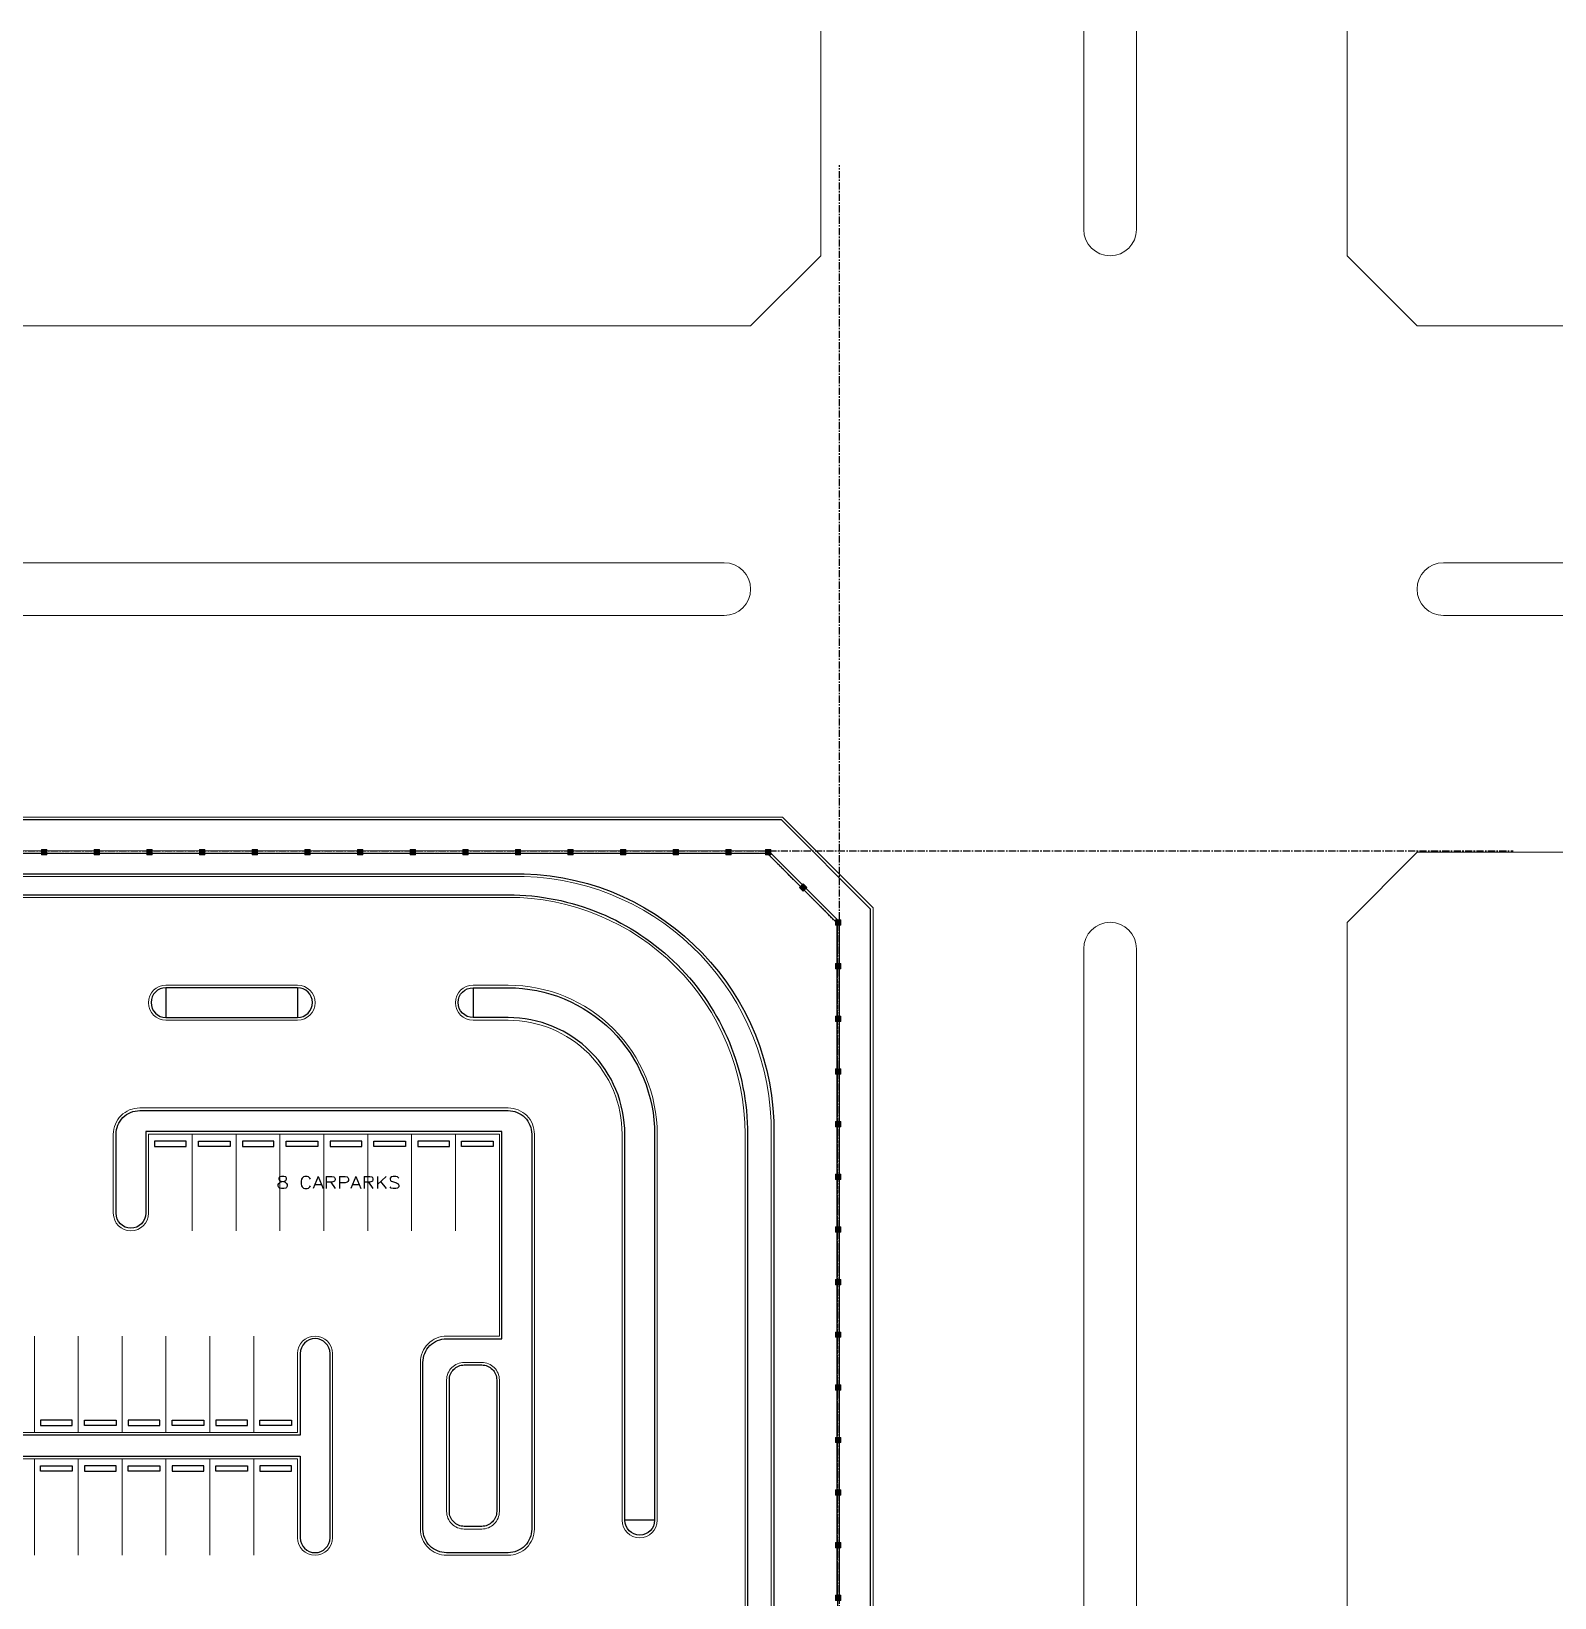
# Model space of a CAD drawing. Header units: inches. Extents: x 6239 to 53413, y 2109 to 35141.
# Drawn here: x 51384 to 52239, y 7346 to 8225 of the extents above; entities that cross this region are included whole.
import ezdxf
from ezdxf.enums import TextEntityAlignment as Align

# ---------------------------------------------------------------- set-up
doc = ezdxf.new("R2010")
doc.units = ezdxf.units.IN
doc.header["$MEASUREMENT"] = 0
doc.linetypes.add('CENTER', pattern=[2, 1.25, -0.25, 0.25, -0.25])
doc.linetypes.add('CENTERX2', pattern=[4, 2.5, -0.5, 0.5, -0.5])
for name, color, linetype in [('AR-AXIS', 9, 'CENTERX2'), ('AR-SHEET-NM', 4, 'Continuous'), ('CURB-2', 8, 'Continuous'), ('PROPERTY LINE', 3, 'CENTER'), ('WHEEL BUMP', 6, 'Continuous')]:
    doc.layers.add(name, color=color, linetype=linetype)
for name, color, linetype, lineweight in [('CARLINE', 8, 'Continuous', 18), ('COL', 4, 'Continuous', 18), ('COLHAT', 8, 'Continuous', 18), ('CURVE', 8, 'Continuous', 18), ('FENCEWALL', 4, 'Continuous', 18), ('schematic lines', 110, 'Continuous', 25)]:
    doc.layers.add(name, color=color, linetype=linetype, lineweight=lineweight)
doc.styles.add('ROMANS', font='romans.shx', dxfattribs={"width": 0.85})
pattern_1 = [(45, (-1499337.7329, 34763.6889), (-0.4144367825, 0.4144367825), [])]
pattern_2 = [(90, (-1461259.0934, 42329.1646), (-0.5861021186, 1e-16), [])]

# ---------------------------------------------------------------- blocks, each defined once
blk = doc.blocks.new('AHHMS TEMPLATE')
at = {"layer": 'COLHAT'}
h = blk.add_hatch(dxfattribs=at)
h.set_pattern_fill('ANSI31', color=8, scale=0.184599, style=0)
h.set_pattern_definition([(45, (-1499894.6251, 34812.915), (-0.4144367825, 0.4144367825), [])])
h.paths.add_polyline_path([(-1489947.5, 84579.9), (-1489947.5, 84576.2), (-1489943.8, 84576.2), (-1489943.8, 84579.9)])
h = blk.add_hatch(dxfattribs=at)
h.set_pattern_fill('ANSI31', color=8, scale=0.184599, style=0)
h.set_pattern_definition([(45, (-1499857.7053, 34812.915), (-0.4144367825, 0.4144367825), [])])
h.paths.add_polyline_path([(-1489910.6, 84579.9), (-1489910.6, 84576.2), (-1489906.9, 84576.2), (-1489906.9, 84579.9)])
h = blk.add_hatch(dxfattribs=at)
h.set_pattern_fill('ANSI31', color=8, scale=0.184599, style=0)
h.set_pattern_definition([(45, (-1499820.7855, 34812.915), (-0.4144367825, 0.4144367825), [])])
h.paths.add_polyline_path([(-1489873.6, 84579.9), (-1489873.6, 84576.2), (-1489869.9, 84576.2), (-1489869.9, 84579.9)])
h = blk.add_hatch(dxfattribs=at)
h.set_pattern_fill('ANSI31', color=8, scale=0.184599, style=0)
h.set_pattern_definition([(45, (-1499783.86567, 34812.915), (-0.4144367825, 0.4144367825), [])])
h.paths.add_polyline_path([(-1489836.7, 84579.9), (-1489836.7, 84576.2), (-1489833, 84576.2), (-1489833, 84579.9)])
h = blk.add_hatch(dxfattribs=at)
h.set_pattern_fill('ANSI31', color=8, scale=0.184599, style=0)
h.set_pattern_definition([(45, (-1499746.94585, 34812.915), (-0.4144367825, 0.4144367825), [])])
h.paths.add_polyline_path([(-1489799.8, 84579.9), (-1489799.8, 84576.2), (-1489796.1, 84576.2), (-1489796.1, 84579.9)])
h = blk.add_hatch(dxfattribs=at)
h.set_pattern_fill('ANSI31', color=8, scale=0.184599, style=0)
h.set_pattern_definition([(45, (-1499710.026, 34812.915), (-0.4144367825, 0.4144367825), [])])
h.paths.add_polyline_path([(-1489762.9, 84579.9), (-1489762.9, 84576.2), (-1489759.2, 84576.2), (-1489759.2, 84579.9)])
h = blk.add_hatch(dxfattribs=at)
h.set_pattern_fill('ANSI31', color=8, scale=0.184599, style=0)
h.set_pattern_definition([(45, (-1499673.1062, 34812.915), (-0.4144367825, 0.4144367825), [])])
h.paths.add_polyline_path([(-1489726, 84579.9), (-1489726, 84576.2), (-1489722.3, 84576.2), (-1489722.3, 84579.9)])
h = blk.add_hatch(dxfattribs=at)
h.set_pattern_fill('ANSI31', color=8, scale=0.184599, style=0)
h.set_pattern_definition([(45, (-1499636.1864, 34812.915), (-0.4144367825, 0.4144367825), [])])
h.paths.add_polyline_path([(-1489689, 84579.9), (-1489689, 84576.2), (-1489685.3, 84576.2), (-1489685.3, 84579.9)])
h = blk.add_hatch(dxfattribs=at)
h.set_pattern_fill('ANSI31', color=8, scale=0.184599, style=0)
h.set_pattern_definition([(45, (-1499599.2666, 34812.915), (-0.4144367825, 0.4144367825), [])])
h.paths.add_polyline_path([(-1489652.1, 84579.9), (-1489652.1, 84576.2), (-1489648.4, 84576.2), (-1489648.4, 84579.9)])
h = blk.add_hatch(dxfattribs=at)
h.set_pattern_fill('ANSI31', color=8, scale=0.184599, style=0)
h.set_pattern_definition([(45, (-1499562.34675, 34812.915), (-0.4144367825, 0.4144367825), [])])
h.paths.add_polyline_path([(-1489615.2, 84579.9), (-1489615.2, 84576.2), (-1489611.5, 84576.2), (-1489611.5, 84579.9)])
h = blk.add_hatch(dxfattribs=at)
h.set_pattern_fill('ANSI31', color=8, scale=0.184599, style=0)
h.set_pattern_definition([(45, (-1499525.42694, 34812.915), (-0.4144367825, 0.4144367825), [])])
h.paths.add_polyline_path([(-1489578.3, 84579.9), (-1489578.3, 84576.2), (-1489574.6, 84576.2), (-1489574.6, 84579.9)])
h = blk.add_hatch(dxfattribs=at)
h.set_pattern_fill('ANSI31', color=8, scale=0.184599, style=0)
h.set_pattern_definition([(45, (-1499488.5071, 34812.915), (-0.4144367825, 0.4144367825), [])])
h.paths.add_polyline_path([(-1489541.4, 84579.9), (-1489541.4, 84576.2), (-1489537.7, 84576.2), (-1489537.7, 84579.9)])
h = blk.add_hatch(dxfattribs=at)
h.set_pattern_fill('ANSI31', color=8, scale=0.184599, style=0)
h.set_pattern_definition([(45, (-1499451.5873, 34812.915), (-0.4144367825, 0.4144367825), [])])
h.paths.add_polyline_path([(-1489504.4, 84579.9), (-1489504.4, 84576.2), (-1489500.7, 84576.2), (-1489500.7, 84579.9)])
h = blk.add_hatch(dxfattribs=at)
h.set_pattern_fill('ANSI31', color=8, scale=0.184599, style=0)
h.set_pattern_definition([(45, (-1499414.6675, 34812.915), (-0.4144367825, 0.4144367825), [])])
h.paths.add_polyline_path([(-1489467.5, 84579.9), (-1489467.5, 84576.2), (-1489463.8, 84576.2), (-1489463.8, 84579.9)])
h = blk.add_hatch(dxfattribs=at)
h.set_pattern_fill('ANSI31', color=8, scale=0.184599, style=0)
h.set_pattern_definition([(45, (-1499386.95934, 34812.915), (-0.4144367825, 0.4144367825), [])])
h.paths.add_polyline_path([(-1489439.8, 84579.9), (-1489439.8, 84576.2), (-1489436.1, 84576.2), (-1489436.1, 84579.9)])
h = blk.add_hatch(dxfattribs=at)
h.set_pattern_fill('ANSI31', color=8, scale=0.184599, angle=45, style=0)
h.set_pattern_definition(pattern_2)
h.paths.add_polyline_path([(-1489416, 84553.4), (-1489413.3, 84550.8), (-1489410.7, 84553.4), (-1489413.3, 84556)])
h = blk.add_hatch(dxfattribs=at)
h.set_pattern_fill('ANSI31', color=8, scale=0.184599, angle=45, style=0)
h.set_pattern_definition(pattern_2)
h.paths.add_polyline_path([(-1489416, 84553.4), (-1489413.3, 84550.8), (-1489410.7, 84553.4), (-1489413.3, 84556)])
h = blk.add_hatch(dxfattribs=at)
h.set_pattern_fill('ANSI31', color=8, scale=0.184599, style=0)
h.set_pattern_definition(pattern_1)
h.paths.add_polyline_path([(-1489390.6, 84530.7), (-1489390.6, 84527), (-1489386.9, 84527), (-1489386.9, 84530.7)])
h = blk.add_hatch(dxfattribs=at)
h.set_pattern_fill('ANSI31', color=8, scale=0.184599, style=0)
h.set_pattern_definition(pattern_1)
h.paths.add_polyline_path([(-1489390.6, 84530.7), (-1489390.6, 84527), (-1489386.9, 84527), (-1489386.9, 84530.7)])
h = blk.add_hatch(dxfattribs=at)
h.set_pattern_fill('ANSI31', color=8, scale=0.184599, style=0)
h.set_pattern_definition([(45, (-1499337.7329, 34732.92204), (-0.4144367825, 0.4144367825), [])])
h.paths.add_polyline_path([(-1489390.6, 84499.9), (-1489390.6, 84496.2), (-1489386.9, 84496.2), (-1489386.9, 84499.9)])
h = blk.add_hatch(dxfattribs=at)
h.set_pattern_fill('ANSI31', color=8, scale=0.184599, style=0)
h.set_pattern_definition([(45, (-1499337.7329, 34696.0022), (-0.4144367825, 0.4144367825), [])])
h.paths.add_polyline_path([(-1489390.6, 84463), (-1489390.6, 84459.3), (-1489386.9, 84459.3), (-1489386.9, 84463)])
h = blk.add_hatch(dxfattribs=at)
h.set_pattern_fill('ANSI31', color=8, scale=0.184599, style=0)
h.set_pattern_definition([(45, (-1499337.7329, 34659.0824), (-0.4144367825, 0.4144367825), [])])
h.paths.add_polyline_path([(-1489390.6, 84426.1), (-1489390.6, 84422.4), (-1489386.9, 84422.4), (-1489386.9, 84426.1)])
h = blk.add_hatch(dxfattribs=at)
h.set_pattern_fill('ANSI31', color=8, scale=0.184599, style=0)
h.set_pattern_definition([(45, (-1499337.7329, 34622.1626), (-0.4144367825, 0.4144367825), [])])
h.paths.add_polyline_path([(-1489390.6, 84389.1), (-1489390.6, 84385.4), (-1489386.9, 84385.4), (-1489386.9, 84389.1)])
h = blk.add_hatch(dxfattribs=at)
h.set_pattern_fill('ANSI31', color=8, scale=0.184599, style=0)
h.set_pattern_definition([(45, (-1499337.7329, 34585.24276), (-0.4144367825, 0.4144367825), [])])
h.paths.add_polyline_path([(-1489390.6, 84352.2), (-1489390.6, 84348.5), (-1489386.9, 84348.5), (-1489386.9, 84352.2)])
h = blk.add_hatch(dxfattribs=at)
h.set_pattern_fill('ANSI31', color=8, scale=0.184599, style=0)
h.set_pattern_definition([(45, (-1499337.7329, 34548.32294), (-0.4144367825, 0.4144367825), [])])
h.paths.add_polyline_path([(-1489390.6, 84315.3), (-1489390.6, 84311.6), (-1489386.9, 84311.6), (-1489386.9, 84315.3)])
h = blk.add_hatch(dxfattribs=at)
h.set_pattern_fill('ANSI31', color=8, scale=0.184599, style=0)
h.set_pattern_definition([(45, (-1499337.7329, 34511.4031), (-0.4144367825, 0.4144367825), [])])
h.paths.add_polyline_path([(-1489390.6, 84278.4), (-1489390.6, 84274.7), (-1489386.9, 84274.7), (-1489386.9, 84278.4)])
h = blk.add_hatch(dxfattribs=at)
h.set_pattern_fill('ANSI31', color=8, scale=0.184599, style=0)
h.set_pattern_definition([(45, (-1499337.7329, 34474.4833), (-0.4144367825, 0.4144367825), [])])
h.paths.add_polyline_path([(-1489390.6, 84241.5), (-1489390.6, 84237.8), (-1489386.9, 84237.8), (-1489386.9, 84241.5)])
h = blk.add_hatch(dxfattribs=at)
h.set_pattern_fill('ANSI31', color=8, scale=0.184599, style=0)
h.set_pattern_definition([(45, (-1499337.7329, 34437.5635), (-0.4144367825, 0.4144367825), [])])
h.paths.add_polyline_path([(-1489390.6, 84204.5), (-1489390.6, 84200.8), (-1489386.9, 84200.8), (-1489386.9, 84204.5)])
h = blk.add_hatch(dxfattribs=at)
h.set_pattern_fill('ANSI31', color=8, scale=0.184599, style=0)
h.set_pattern_definition([(45, (-1499337.7329, 34400.64367), (-0.4144367825, 0.4144367825), [])])
h.paths.add_polyline_path([(-1489390.6, 84167.6), (-1489390.6, 84163.9), (-1489386.9, 84163.9), (-1489386.9, 84167.6)])
h = blk.add_hatch(dxfattribs=at)
h.set_pattern_fill('ANSI31', color=8, scale=0.184599, style=0)
h.set_pattern_definition([(45, (-1499337.7329, 34363.72385), (-0.4144367825, 0.4144367825), [])])
h.paths.add_polyline_path([(-1489390.6, 84130.7), (-1489390.6, 84127), (-1489386.9, 84127), (-1489386.9, 84130.7)])
h = blk.add_hatch(dxfattribs=at)
h.set_pattern_fill('ANSI31', color=8, scale=0.184599, style=0)
h.set_pattern_definition([(45, (-1499337.7329, 34326.80403), (-0.4144367825, 0.4144367825), [])])
h.paths.add_polyline_path([(-1489390.6, 84093.8), (-1489390.6, 84090.1), (-1489386.9, 84090.1), (-1489386.9, 84093.8)])
h = blk.add_hatch(dxfattribs=at)
h.set_pattern_fill('ANSI31', color=8, scale=0.184599, style=0)
h.set_pattern_definition([(45, (-1499337.7329, 34289.8842), (-0.4144367825, 0.4144367825), [])])
h.paths.add_polyline_path([(-1489390.6, 84056.9), (-1489390.6, 84053.2), (-1489386.9, 84053.2), (-1489386.9, 84056.9)])
at = {"layer": 'AR-AXIS', "color": 8, "ltscale": 2}
for p, q in [((-1489387.8, 81994.9), (-1489387.8, 85060)), ((-1492933, 84579), (-1488915.2, 84579))]:
    blk.add_line(p, q, dxfattribs=at)
at = {"layer": 'CARLINE', "color": 8}
for p, q in [((-1489841.8, 84380.2), (-1489841.8, 84312.5)), ((-1489811, 84380.2), (-1489811, 84312.5)), ((-1489780.3, 84380.2), (-1489780.3, 84312.5)), ((-1489749.5, 84380.2), (-1489749.5, 84312.5)), ((-1489718.7, 84380.2), (-1489718.7, 84312.5)), ((-1489688, 84380.2), (-1489688, 84312.5)), ((-1489657.2, 84380.2), (-1489657.2, 84312.5)), ((-1489952.6, 84171), (-1489952.6, 84238.7)), ((-1489921.8, 84171), (-1489921.8, 84238.7)), ((-1489891, 84171), (-1489891, 84238.7)), ((-1489860.3, 84171), (-1489860.3, 84238.7)), ((-1489829.5, 84171), (-1489829.5, 84238.7)), ((-1489798.7, 84171), (-1489798.7, 84238.7)), ((-1489952.6, 84152.5), (-1489952.6, 84084.9)), ((-1489921.8, 84152.5), (-1489921.8, 84084.9)), ((-1489891, 84152.5), (-1489891, 84084.9)), ((-1489860.3, 84152.5), (-1489860.3, 84084.9)), ((-1489829.5, 84152.5), (-1489829.5, 84084.9)), ((-1489798.7, 84152.5), (-1489798.7, 84084.9))]:
    blk.add_line(p, q, dxfattribs=at)
at = {"layer": 'COL', "color": 8}
for points in [[(-1489947.5, 84576.2), (-1489943.8, 84576.2), (-1489943.8, 84579.9), (-1489947.5, 84579.9)], [(-1489910.6, 84576.2), (-1489906.9, 84576.2), (-1489906.9, 84579.9), (-1489910.6, 84579.9)], [(-1489873.6, 84576.2), (-1489869.9, 84576.2), (-1489869.9, 84579.9), (-1489873.6, 84579.9)], [(-1489836.7, 84576.2), (-1489833, 84576.2), (-1489833, 84579.9), (-1489836.7, 84579.9)], [(-1489799.8, 84576.2), (-1489796.1, 84576.2), (-1489796.1, 84579.9), (-1489799.8, 84579.9)], [(-1489762.9, 84576.2), (-1489759.2, 84576.2), (-1489759.2, 84579.9), (-1489762.9, 84579.9)], [(-1489726, 84576.2), (-1489722.3, 84576.2), (-1489722.3, 84579.9), (-1489726, 84579.9)], [(-1489689, 84576.2), (-1489685.3, 84576.2), (-1489685.3, 84579.9), (-1489689, 84579.9)], [(-1489652.1, 84576.2), (-1489648.4, 84576.2), (-1489648.4, 84579.9), (-1489652.1, 84579.9)], [(-1489615.2, 84576.2), (-1489611.5, 84576.2), (-1489611.5, 84579.9), (-1489615.2, 84579.9)], [(-1489578.3, 84576.2), (-1489574.6, 84576.2), (-1489574.6, 84579.9), (-1489578.3, 84579.9)], [(-1489541.4, 84576.2), (-1489537.7, 84576.2), (-1489537.7, 84579.9), (-1489541.4, 84579.9)], [(-1489504.4, 84576.2), (-1489500.7, 84576.2), (-1489500.7, 84579.9), (-1489504.4, 84579.9)], [(-1489467.5, 84576.2), (-1489463.8, 84576.2), (-1489463.8, 84579.9), (-1489467.5, 84579.9)], [(-1489439.8, 84576.2), (-1489436.1, 84576.2), (-1489436.1, 84579.9), (-1489439.8, 84579.9)], [(-1489413.3, 84550.8), (-1489410.7, 84553.4), (-1489413.3, 84556), (-1489416, 84553.4)], [(-1489413.3, 84550.8), (-1489410.7, 84553.4), (-1489413.3, 84556), (-1489416, 84553.4)], [(-1489390.6, 84527), (-1489386.9, 84527), (-1489386.9, 84530.7), (-1489390.6, 84530.7)], [(-1489390.6, 84527), (-1489386.9, 84527), (-1489386.9, 84530.7), (-1489390.6, 84530.7)], [(-1489390.6, 84496.2), (-1489386.9, 84496.2), (-1489386.9, 84499.9), (-1489390.6, 84499.9)], [(-1489390.6, 84459.3), (-1489386.9, 84459.3), (-1489386.9, 84463), (-1489390.6, 84463)], [(-1489390.6, 84422.4), (-1489386.9, 84422.4), (-1489386.9, 84426.1), (-1489390.6, 84426.1)], [(-1489390.6, 84385.4), (-1489386.9, 84385.4), (-1489386.9, 84389.1), (-1489390.6, 84389.1)], [(-1489390.6, 84348.5), (-1489386.9, 84348.5), (-1489386.9, 84352.2), (-1489390.6, 84352.2)], [(-1489390.6, 84311.6), (-1489386.9, 84311.6), (-1489386.9, 84315.3), (-1489390.6, 84315.3)], [(-1489390.6, 84274.7), (-1489386.9, 84274.7), (-1489386.9, 84278.4), (-1489390.6, 84278.4)], [(-1489390.6, 84237.8), (-1489386.9, 84237.8), (-1489386.9, 84241.5), (-1489390.6, 84241.5)], [(-1489390.6, 84200.8), (-1489386.9, 84200.8), (-1489386.9, 84204.5), (-1489390.6, 84204.5)], [(-1489390.6, 84163.9), (-1489386.9, 84163.9), (-1489386.9, 84167.6), (-1489390.6, 84167.6)], [(-1489390.6, 84127), (-1489386.9, 84127), (-1489386.9, 84130.7), (-1489390.6, 84130.7)], [(-1489390.6, 84090.1), (-1489386.9, 84090.1), (-1489386.9, 84093.8), (-1489390.6, 84093.8)], [(-1489390.6, 84053.2), (-1489386.9, 84053.2), (-1489386.9, 84056.9), (-1489390.6, 84056.9)]]:
    blk.add_lwpolyline(points, close=True, dxfattribs=at)
at = {"layer": 'CURB-2', "color": 8}
for p, q in [((-1489860.3, 84483), (-1489860.3, 84462.1)), ((-1489768, 84483), (-1489768, 84462.1)), ((-1489644.9, 84483), (-1489644.9, 84462.1)), ((-1489517.5, 84109.5), (-1489538.4, 84109.5))]:
    blk.add_line(p, q, dxfattribs=at)
for points in [[(-1489397.5, 83696.6), (-1489388.7, 83696.6, 0.414214), (-1489366, 83719.4), (-1489366, 84538.2), (-1489428.5, 84600.8), (-1490405.3, 84600.8, 0.414214), (-1490428, 84578), (-1490428, 84564.8, 0.414214), (-1490411.4, 84548.2), (-1489620.3, 84548.2, -0.414214), (-1489452.3, 84380.2), (-1489452.3, 83811.7, 0.414214), (-1489448, 83807.4), (-1489389.7, 83807.4)], [(-1490394.2, 84563), (-1489609, 84563, -0.408477), (-1489433.8, 84380.2), (-1489433.8, 83825.9), (-1489389.7, 83825.9)]]:
    blk.add_lwpolyline(points, format="xyb", dxfattribs=at)
for points in [[(-1489860.3, 84462.1), (-1489768, 84462.1, 1), (-1489768, 84483), (-1489860.3, 84483, 1)], [(-1489620.3, 84483, -0.414214), (-1489517.5, 84380.2), (-1489517.5, 84109.5, -1), (-1489538.4, 84109.5), (-1489538.4, 84380.2, 0.414214), (-1489620.3, 84462.1), (-1489644.9, 84462.1, -1), (-1489644.9, 84483)], [(-1489663.4, 84236.8), (-1489624.6, 84236.8), (-1489624.6, 84382.1), (-1489874.4, 84382.1), (-1489874.4, 84324.8, -1), (-1489895.3, 84324.8), (-1489895.3, 84380.2, -0.414214), (-1489878.7, 84396.8), (-1489620.3, 84396.8, -0.414214), (-1489603.7, 84380.2), (-1489603.7, 84103.3, -0.414214), (-1489620.3, 84086.7), (-1489663.4, 84086.7, -0.414214), (-1489680, 84103.3), (-1489680, 84220.2, -0.414214)], [(-1490444.3, 84206, 0.209781), (-1490467.6, 84153), (-1490467.6, 84097.2, 1), (-1490446.7, 84097.2), (-1490446.7, 84154.4), (-1489766.1, 84154.4), (-1489766.1, 84097.2, 1), (-1489745.2, 84097.2), (-1489745.2, 84226.4, 1), (-1489766.1, 84226.4), (-1489766.1, 84169.2), (-1490385.1, 84169.2), (-1490385.1, 84236.8), (-1490398.7, 84236.8, 0.20565), (-1490424.1, 84225.9, -0.016907)], [(-1489651.1, 84105.2, -0.414214), (-1489661.5, 84115.6), (-1489661.5, 84207.9, -0.414214), (-1489651.1, 84218.4), (-1489638.7, 84218.4, -0.414214), (-1489628.3, 84207.9), (-1489628.3, 84115.6, -0.414214), (-1489638.7, 84105.2)]]:
    blk.add_lwpolyline(points, format="xyb", close=True, dxfattribs=at)
at = {"layer": 'CURVE', "color": 8}
for p, q in [((-1489401, 84996.5), (-1489401, 85153.9)), ((-1489216.4, 85014.9), (-1489216.4, 85153.9)), ((-1489179.5, 85014.9), (-1489179.5, 85153.9)), ((-1489031.8, 84996.5), (-1489031.8, 85153.9)), ((-1489401, 84996.5), (-1489450.3, 84947.2)), ((-1488982.6, 84947.2), (-1489031.8, 84996.5)), ((-1489450.3, 84947.2), (-1493115.3, 84947.2)), ((-1488982.6, 84947.2), (-1488740.6, 84947.2)), ((-1492417.4, 84781.1), (-1489468.7, 84781.1)), ((-1488964.2, 84781.1), (-1488740.6, 84781.1)), ((-1492417.4, 84744.2), (-1489468.7, 84744.2)), ((-1488964.2, 84744.2), (-1488740.6, 84744.2)), ((-1489031.8, 84528.8), (-1488982.6, 84578)), ((-1488982.6, 84578), (-1488740.6, 84578)), ((-1489031.8, 84528.8), (-1489031.8, 81868.4)), ((-1489216.4, 82297.3), (-1489216.4, 84510.4)), ((-1489179.5, 82297.3), (-1489179.5, 84510.4))]:
    blk.add_line(p, q, dxfattribs=at)
for points in [[(-1489397.5, 83694.8), (-1489388.7, 83694.8, 0.414214), (-1489364.1, 83719.4), (-1489364.1, 84539), (-1489427.8, 84602.7), (-1490405.3, 84602.7, 0.414214), (-1490429.9, 84578), (-1490429.9, 84564.8, 0.414214), (-1490411.4, 84546.4), (-1489620.3, 84546.4, -0.414214), (-1489454.1, 84380.2), (-1489454.1, 83811.7, 0.414214), (-1489448, 83805.6), (-1489389.7, 83805.6)], [(-1490394.2, 84561.1), (-1489609, 84561.1, -0.408447), (-1489435.7, 84380.2), (-1489435.7, 83824), (-1489389.7, 83824)], [(-1489860.3, 84460.2), (-1489768, 84460.2, 1), (-1489768, 84484.8), (-1489860.3, 84484.8, 1), (-1489860.3, 84460.2)], [(-1489620.3, 84484.8, -0.414214), (-1489515.7, 84380.2), (-1489515.7, 84109.5, -1), (-1489540.3, 84109.5), (-1489540.3, 84380.2, 0.414214), (-1489620.3, 84460.2), (-1489644.9, 84460.2, -1), (-1489644.9, 84484.8), (-1489620.3, 84484.8)], [(-1489663.4, 84238.7), (-1489626.4, 84238.7), (-1489626.4, 84380.2), (-1489872.6, 84380.2), (-1489872.6, 84324.8, -1), (-1489897.2, 84324.8), (-1489897.2, 84380.2, -0.414214), (-1489878.7, 84398.7), (-1489620.3, 84398.7, -0.414214), (-1489601.8, 84380.2), (-1489601.8, 84103.3, -0.414214), (-1489620.3, 84084.9), (-1489663.4, 84084.9, -0.414214), (-1489681.8, 84103.3), (-1489681.8, 84220.2, -0.414214), (-1489663.4, 84238.7)], [(-1490445.6, 84207.4, 0.209781), (-1490469.4, 84153), (-1490469.4, 84097.2, 1), (-1490444.8, 84097.2), (-1490444.8, 84152.5), (-1489768, 84152.5), (-1489768, 84097.2, 1), (-1489743.4, 84097.2), (-1489743.4, 84226.4, 1), (-1489768, 84226.4), (-1489768, 84171), (-1490383.3, 84171), (-1490383.3, 84238.7), (-1490398.7, 84238.7, 0.20565), (-1490425.5, 84227.2, -0.016907), (-1490445.6, 84207.4)], [(-1489651.1, 84103.3, -0.414214), (-1489663.4, 84115.6), (-1489663.4, 84207.9, -0.414214), (-1489651.1, 84220.2), (-1489638.7, 84220.2, -0.414214), (-1489626.4, 84207.9), (-1489626.4, 84115.6, -0.414214), (-1489638.7, 84103.3), (-1489651.1, 84103.3)]]:
    blk.add_lwpolyline(points, format="xyb", dxfattribs=at)
for centre, start, end in [((-1489198, 85014.9), 180, 0), ((-1489468.7, 84762.6), 270, 90), ((-1488964.2, 84762.6), 90, 270), ((-1489198, 84510.4), 0, 180)]:
    blk.add_arc(centre, 18.5, start, end, dxfattribs=at)
at = {"layer": 'FENCEWALL', "color": 8}
for p, q in [((-1489980.7, 84579), (-1489947.5, 84579)), ((-1489980.7, 84577.1), (-1489947.5, 84577.1)), ((-1489910.6, 84579), (-1489943.8, 84579)), ((-1489910.6, 84577.1), (-1489943.8, 84577.1)), ((-1489906.9, 84579), (-1489873.6, 84579)), ((-1489906.9, 84577.1), (-1489873.6, 84577.1)), ((-1489836.7, 84579), (-1489869.9, 84579)), ((-1489836.7, 84577.1), (-1489869.9, 84577.1)), ((-1489833, 84579), (-1489799.8, 84579)), ((-1489833, 84577.1), (-1489799.8, 84577.1)), ((-1489762.9, 84579), (-1489796.1, 84579)), ((-1489762.9, 84577.1), (-1489796.1, 84577.1)), ((-1489759.2, 84579), (-1489726, 84579)), ((-1489759.2, 84577.1), (-1489726, 84577.1)), ((-1489689, 84579), (-1489722.3, 84579)), ((-1489689, 84577.1), (-1489722.3, 84577.1)), ((-1489685.3, 84579), (-1489652.1, 84579)), ((-1489685.3, 84577.1), (-1489652.1, 84577.1)), ((-1489615.2, 84579), (-1489648.4, 84579)), ((-1489615.2, 84577.1), (-1489648.4, 84577.1)), ((-1489611.5, 84579), (-1489578.3, 84579)), ((-1489611.5, 84577.1), (-1489578.3, 84577.1)), ((-1489541.4, 84579), (-1489574.6, 84579)), ((-1489541.4, 84577.1), (-1489574.6, 84577.1)), ((-1489537.7, 84579), (-1489504.4, 84579)), ((-1489537.7, 84577.1), (-1489504.4, 84577.1)), ((-1489467.5, 84579), (-1489500.7, 84579)), ((-1489467.5, 84577.1), (-1489500.7, 84577.1)), ((-1489463.8, 84579), (-1489439.8, 84579)), ((-1489463.8, 84577.1), (-1489438.3, 84577.1)), ((-1489438.3, 84577.1), (-1489415.3, 84554.1)), ((-1489436.1, 84577.5), (-1489414, 84555.4)), ((-1489390.6, 84529.4), (-1489412.7, 84551.5)), ((-1489389.3, 84530.7), (-1489411.4, 84552.8)), ((-1489389.7, 84527), (-1489389.7, 84499.9)), ((-1489387.8, 84527), (-1489387.8, 84499.9)), ((-1489389.7, 84463), (-1489389.7, 84496.2)), ((-1489387.8, 84463), (-1489387.8, 84496.2)), ((-1489389.7, 84459.3), (-1489389.7, 84426.1)), ((-1489387.8, 84459.3), (-1489387.8, 84426.1)), ((-1489389.7, 84389.1), (-1489389.7, 84422.4)), ((-1489387.8, 84389.1), (-1489387.8, 84422.4)), ((-1489389.7, 84385.4), (-1489389.7, 84352.2)), ((-1489387.8, 84385.4), (-1489387.8, 84352.2)), ((-1489389.7, 84315.3), (-1489389.7, 84348.5)), ((-1489387.8, 84315.3), (-1489387.8, 84348.5)), ((-1489389.7, 84311.6), (-1489389.7, 84278.4)), ((-1489387.8, 84311.6), (-1489387.8, 84278.4)), ((-1489389.7, 84241.5), (-1489389.7, 84274.7)), ((-1489387.8, 84241.5), (-1489387.8, 84274.7)), ((-1489389.7, 84237.8), (-1489389.7, 84204.5)), ((-1489387.8, 84237.8), (-1489387.8, 84204.5)), ((-1489389.7, 84167.6), (-1489389.7, 84200.8)), ((-1489387.8, 84167.6), (-1489387.8, 84200.8)), ((-1489389.7, 84163.9), (-1489389.7, 84130.7)), ((-1489387.8, 84163.9), (-1489387.8, 84130.7)), ((-1489389.7, 84093.8), (-1489389.7, 84127)), ((-1489387.8, 84093.8), (-1489387.8, 84127)), ((-1489389.7, 84090.1), (-1489389.7, 84056.9)), ((-1489387.8, 84090.1), (-1489387.8, 84056.9))]:
    blk.add_line(p, q, dxfattribs=at)
at = {"layer": 'PROPERTY LINE', "color": 8}
blk.add_lwpolyline([(-1492441.2, 84577.1), (-1492478.1, 84540.2), (-1492478.1, 82288.1), (-1492428.8, 82238.9), (-1489438.3, 82238.9), (-1489389.1, 82288.1), (-1489389.1, 84527.9), (-1489438.3, 84577.1), (-1492441.2, 84577.1)], dxfattribs=at)
at = {"layer": 'WHEEL BUMP', "color": 8}
for points in [[(-1489868.3, 84375.3), (-1489868.3, 84371.6), (-1489846.1, 84371.6), (-1489846.1, 84375.3)], [(-1489815.3, 84375.3), (-1489815.3, 84371.6), (-1489837.5, 84371.6), (-1489837.5, 84375.3)], [(-1489806.7, 84375.3), (-1489806.7, 84371.6), (-1489784.6, 84371.6), (-1489784.6, 84375.3)], [(-1489753.8, 84375.3), (-1489753.8, 84371.6), (-1489776, 84371.6), (-1489776, 84375.3)], [(-1489745.2, 84375.3), (-1489745.2, 84371.6), (-1489723, 84371.6), (-1489723, 84375.3)], [(-1489692.3, 84375.3), (-1489692.3, 84371.6), (-1489714.4, 84371.6), (-1489714.4, 84375.3)], [(-1489683.7, 84375.3), (-1489683.7, 84371.6), (-1489661.5, 84371.6), (-1489661.5, 84375.3)], [(-1489630.7, 84375.3), (-1489630.7, 84371.6), (-1489652.9, 84371.6), (-1489652.9, 84375.3)], [(-1489926.1, 84175.9), (-1489926.1, 84179.6), (-1489948.3, 84179.6), (-1489948.3, 84175.9)], [(-1489917.5, 84175.9), (-1489917.5, 84179.6), (-1489895.3, 84179.6), (-1489895.3, 84175.9)], [(-1489864.6, 84175.9), (-1489864.6, 84179.6), (-1489886.7, 84179.6), (-1489886.7, 84175.9)], [(-1489856, 84175.9), (-1489856, 84179.6), (-1489833.8, 84179.6), (-1489833.8, 84175.9)], [(-1489803, 84175.9), (-1489803, 84179.6), (-1489825.2, 84179.6), (-1489825.2, 84175.9)], [(-1489794.4, 84175.9), (-1489794.4, 84179.6), (-1489772.3, 84179.6), (-1489772.3, 84175.9)], [(-1489926.1, 84147.6), (-1489926.1, 84143.9), (-1489948.3, 84143.9), (-1489948.3, 84147.6)], [(-1489917.5, 84147.6), (-1489917.5, 84143.9), (-1489895.3, 84143.9), (-1489895.3, 84147.6)], [(-1489864.6, 84147.6), (-1489864.6, 84143.9), (-1489886.7, 84143.9), (-1489886.7, 84147.6)], [(-1489856, 84147.6), (-1489856, 84143.9), (-1489833.8, 84143.9), (-1489833.8, 84147.6)], [(-1489803, 84147.6), (-1489803, 84143.9), (-1489825.2, 84143.9), (-1489825.2, 84147.6)], [(-1489794.4, 84147.6), (-1489794.4, 84143.9), (-1489772.3, 84143.9), (-1489772.3, 84147.6)]]:
    blk.add_lwpolyline(points, close=True, dxfattribs=at)
at = {"layer": 'AR-SHEET-NM', "color": 8, "style": 'ROMANS', "width": 1.2}
blk.add_text('8 CARPARKS', height=8.61, dxfattribs=at).set_placement((-1489739.2, 84346.4), align=Align.MIDDLE_CENTER)

msp = doc.modelspace()

# ---------------------------------------------------------------- block references
at = {"layer": 'schematic lines', "xscale": 0.8, "yscale": 0.8, "zscale": 0.8}
msp.add_blockref('AHHMS TEMPLATE', (1243348.22, -59898.56), dxfattribs=at)

doc.saveas('drawing.dxf')
